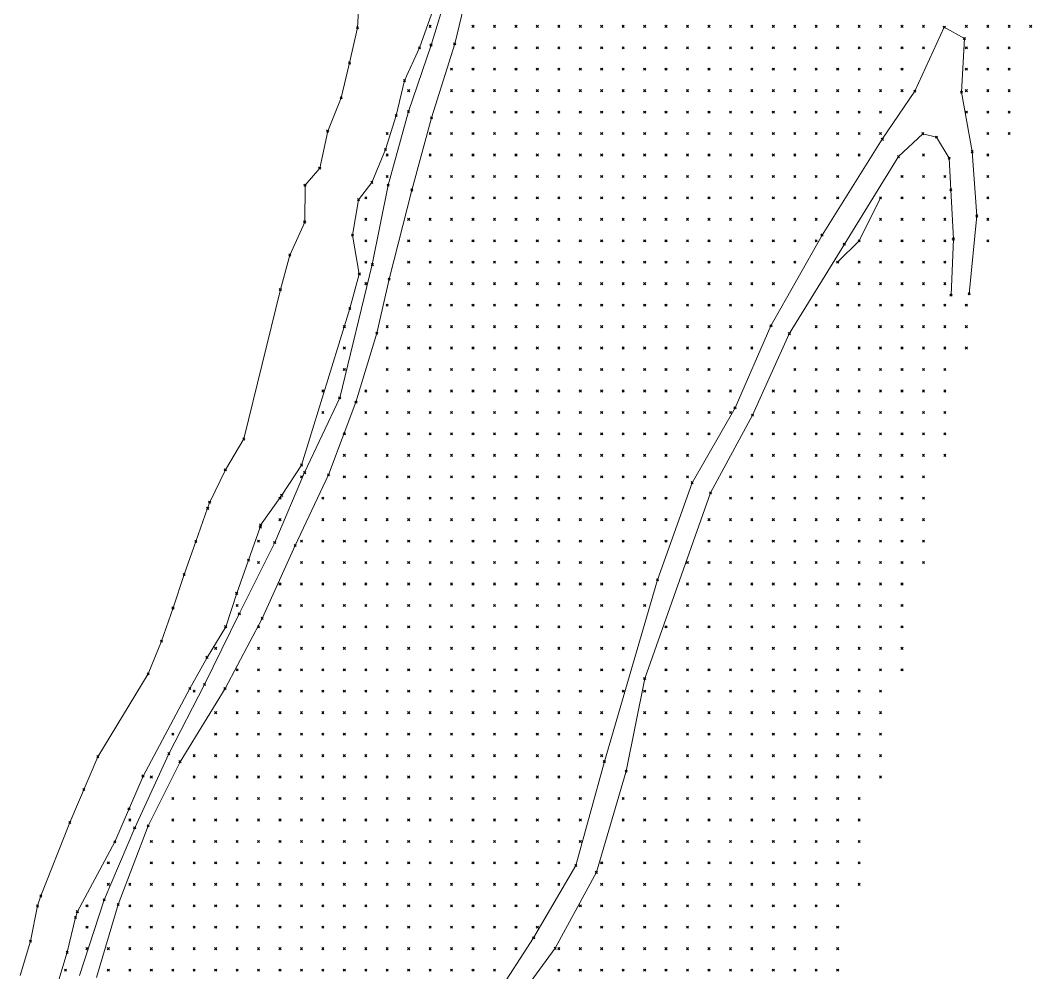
# Model space of a CAD drawing. Header units: metres. Extents: x 441556 to 446409, y 432338 to 461058.
# Drawn here: x 445235.3 to 445376.8, y 437010.2 to 437143.4 of the extents above; entities that cross this region are included whole.
import ezdxf

# ---------------------------------------------------------------- set-up
doc = ezdxf.new("R2010")
doc.units = ezdxf.units.M
doc.header["$MEASUREMENT"] = 0
doc.header["$PDMODE"] = 35
doc.header["$PDSIZE"] = 0.15
for name, color, linetype, lineweight in [('DTM-BRE-RevN_0YP_BREAKLINE', 1, 'Continuous', 0), ('DTM-BRE-RevN_GRP_CURS APA', 2, 'Continuous', 0), ('DTM-BRE-RevN_GRP_DRUM FORESTIER', 2, 'Continuous', 0), ('DTM-BRE-RevN_GRP_TALUZ SUS', 2, 'Continuous', 0), ('DTM-NOK-RevN_LIDAR_co_lidar', 91, 'Continuous', 0), ('DTM-NOK-RevN_RTK', 32, 'Continuous', 0)]:
    doc.layers.add(name, color=color, linetype=linetype, lineweight=lineweight)

msp = doc.modelspace()

# ---------------------------------------------------------------- linework, layer by layer
at = {"layer": 'DTM-BRE-RevN_0YP_BREAKLINE'}
msp.add_polyline3d([(445349.611, 437109.537, 378.228), (445352.61, 437112.536, 379.483), (445355.609, 437118.535, 378.205)], dxfattribs=at)
at = {"layer": 'DTM-BRE-RevN_GRP_CURS APA'}
for p, q in [((445282.464, 437142.303, 322.902), (445282.774, 437147.455, 322.582)), ((445281.355, 437137.408, 322.702), (445282.464, 437142.303, 322.902)), ((445280.169, 437132.537, 322.782), (445281.355, 437137.408, 322.702)), ((445278.298, 437127.886, 322.822), (445280.169, 437132.537, 322.782)), ((445277.184, 437122.698, 322.902), (445278.298, 437127.886, 322.822)), ((445275.127, 437120.328, 322.982), (445277.184, 437122.698, 322.902)), ((445275.083, 437115.157, 322.742), (445275.127, 437120.328, 322.982)), ((445272.993, 437110.545, 322.622), (445275.083, 437115.157, 322.742)), ((445271.68, 437105.72, 322.515), (445272.993, 437110.545, 322.622)), ((445266.562, 437084.824, 323.043), (445271.68, 437105.72, 322.515)), ((445263.991, 437080.498, 322.515), (445266.562, 437084.824, 323.043)), ((445261.798, 437076.002, 322.855), (445263.991, 437080.498, 322.515)), ((445261.508, 437075.132, 322.602), (445261.798, 437076.002, 322.855)), ((445259.861, 437070.5, 322.496), (445261.508, 437075.132, 322.602)), ((445258.214, 437065.868, 322.503), (445259.861, 437070.5, 322.496)), ((445256.673, 437061.198, 322.698), (445258.214, 437065.868, 322.503)), ((445255.062, 437056.554, 322.592), (445256.673, 437061.198, 322.698)), ((445253.201, 437051.998, 322.448), (445255.062, 437056.554, 322.592)), ((445246.164, 437040.401, 325.018), (445253.201, 437051.998, 322.448)), ((445242.228, 437031.209, 325.018), (445246.164, 437040.401, 325.018)), ((445238.192, 437020.922, 323.282), (445242.228, 437031.209, 325.018)), ((445237.723, 437019.53, 323.282), (445238.192, 437020.922, 323.282)), ((445236.747, 437014.602, 322.98), (445237.723, 437019.53, 323.282)), ((445235.302, 437009.815, 322.98), (445236.747, 437014.602, 322.98))]:
    msp.add_line(p, q, dxfattribs=at)
at = {"layer": 'DTM-BRE-RevN_GRP_DRUM FORESTIER'}
for p, q in [((445292.745, 437139.908, 330.107), (445295.829, 437149.894, 329.839)), ((445298.584, 437150.546, 329.994), (445296.063, 437140.073, 330.129)), ((445360.414, 437133.47, 376.677), (445364.525, 437142.421, 378.085)), ((445364.525, 437142.421, 378.085), (445367.327, 437140.822, 378.331)), ((445367.327, 437140.822, 378.331), (445366.918, 437133.331, 377.582)), ((445289.59, 437130.629, 330.116), (445292.745, 437139.908, 330.107)), ((445296.063, 437140.073, 330.129), (445292.803, 437129.741, 329.867)), ((445355.853, 437126.734, 375.176), (445360.414, 437133.47, 376.677)), ((445366.918, 437133.331, 377.582), (445368.433, 437125.005, 379.955)), ((445286.753, 437120.32, 329.698), (445289.59, 437130.629, 330.116)), ((445292.803, 437129.741, 329.867), (445290.059, 437119.63, 329.698)), ((445347.421, 437113.341, 373.101), (445355.853, 437126.734, 375.176)), ((445358.129, 437124.307, 375.183), (445361.516, 437127.513, 376.551)), ((445361.516, 437127.513, 376.551), (445363.438, 437127.019, 377.697)), ((445363.438, 437127.019, 377.697), (445365.21, 437124.091, 379.355)), ((445350.55, 437112.059, 373.18), (445358.129, 437124.307, 375.183)), ((445365.21, 437124.091, 379.355), (445365.442, 437119.657, 380.399)), ((445368.433, 437125.005, 379.955), (445369.062, 437116.008, 381.908)), ((445284.534, 437109.205, 329.344), (445286.753, 437120.32, 329.698)), ((445290.059, 437119.63, 329.698), (445286.882, 437107.159, 329.446)), ((445365.442, 437119.657, 380.399), (445365.796, 437112.789, 381.476)), ((445369.062, 437116.008, 381.908), (445368.008, 437105.114, 382.76)), ((445340.288, 437100.651, 371.97), (445347.421, 437113.341, 373.101)), ((445365.796, 437112.789, 381.476), (445365.469, 437104.945, 382.508)), ((445342.844, 437099.541, 371.95), (445350.55, 437112.059, 373.18)), ((445279.972, 437090.576, 330.231), (445284.534, 437109.205, 329.344)), ((445286.882, 437107.159, 329.446), (445285.159, 437099.621, 329.614)), ((445335.262, 437089.189, 370.355), (445340.288, 437100.651, 371.97)), ((445285.159, 437099.621, 329.614), (445282.251, 437089.971, 331.818)), ((445337.691, 437088.15, 370.512), (445342.844, 437099.541, 371.95)), ((445275.077, 437080.12, 330.206), (445279.972, 437090.576, 330.231)), ((445282.251, 437089.971, 331.818), (445278.411, 437079.805, 331.489)), ((445329.257, 437078.713, 368.693), (445335.262, 437089.189, 370.355)), ((445331.841, 437077.29, 368.768), (445337.691, 437088.15, 370.512)), ((445270.886, 437070.361, 330.775), (445275.077, 437080.12, 330.206)), ((445278.411, 437079.805, 331.489), (445273.743, 437069.924, 330.663)), ((445324.424, 437065.135, 367.309), (445329.257, 437078.713, 368.693)), ((445322.627, 437051.324, 365.075), (445331.841, 437077.29, 368.768)), ((445265.934, 437060.385, 330.408), (445270.886, 437070.361, 330.775)), ((445273.743, 437069.924, 330.663), (445269.135, 437059.746, 330.412)), ((445316.99, 437039.723, 363.558), (445324.424, 437065.135, 367.309)), ((445261.078, 437050.507, 329.726), (445265.934, 437060.385, 330.408)), ((445269.135, 437059.746, 330.412), (445263.945, 437049.934, 329.755)), ((445256.094, 437040.819, 329.342), (445261.078, 437050.507, 329.726)), ((445320.047, 437038.367, 363.756), (445322.627, 437051.324, 365.075)), ((445263.945, 437049.934, 329.755), (445257.65, 437039.694, 329.278)), ((445251.309, 437030.445, 329.276), (445256.094, 437040.819, 329.342)), ((445257.65, 437039.694, 329.278), (445253.191, 437030.73, 329.221)), ((445312.998, 437025.186, 362.988), (445316.99, 437039.723, 363.558)), ((445315.869, 437024.23, 362.806), (445320.047, 437038.367, 363.756)), ((445247.045, 437020.386, 329.293), (445251.309, 437030.445, 329.276)), ((445253.191, 437030.73, 329.221), (445248.995, 437019.739, 329.346)), ((445307.098, 437015.061, 362.44), (445312.998, 437025.186, 362.988)), ((445310.118, 437013.606, 362.283), (445315.869, 437024.23, 362.806)), ((445243.584, 437009.805, 329.445), (445247.045, 437020.386, 329.293)), ((445248.995, 437019.739, 329.346), (445245.988, 437009.514, 329.458)), ((445299.994, 437004.181, 361.602), (445307.098, 437015.061, 362.44)), ((445302.032, 437002.607, 361.415), (445310.118, 437013.606, 362.283))]:
    msp.add_line(p, q, dxfattribs=at)
at = {"layer": 'DTM-BRE-RevN_GRP_TALUZ SUS'}
for p, q in [((445291.148, 437139.515, 329.582), (445292.828, 437144.227, 329.622)), ((445289.048, 437134.938, 329.422), (445291.148, 437139.515, 329.582)), ((445287.862, 437130.067, 329.502), (445289.048, 437134.938, 329.422)), ((445286.372, 437125.294, 329.302), (445287.862, 437130.067, 329.502)), ((445284.477, 437120.705, 328.862), (445286.372, 437125.294, 329.302)), ((445282.613, 437118.283, 328.782), (445284.477, 437120.705, 328.862)), ((445281.758, 437113.333, 328.782), (445282.613, 437118.283, 328.782)), ((445282.712, 437107.889, 328.688), (445281.758, 437113.333, 328.782)), ((445281.399, 437103.065, 328.582), (445282.712, 437107.889, 328.688)), ((445274.646, 437081.178, 329.987), (445281.399, 437103.065, 328.582)), ((445271.868, 437076.946, 329.685), (445274.646, 437081.178, 329.987)), ((445268.918, 437072.791, 330.213), (445271.868, 437076.946, 329.685)), ((445267.221, 437067.882, 329.854), (445268.868, 437072.514, 329.961)), ((445268.868, 437072.514, 329.961), (445268.918, 437072.791, 330.213)), ((445265.574, 437063.251, 329.861), (445267.221, 437067.882, 329.854)), ((445264.033, 437058.581, 330.057), (445265.574, 437063.251, 329.861)), ((445261.426, 437054.29, 329.309), (445264.033, 437058.581, 330.057)), ((445259.032, 437049.924, 329.09), (445261.426, 437054.29, 329.309)), ((445252.478, 437037.698, 328.716), (445259.032, 437049.924, 329.09)), ((445248.541, 437028.505, 328.716), (445252.478, 437037.698, 328.716)), ((445243.291, 437018.738, 328.414), (445248.541, 437028.505, 328.716)), ((445241.877, 437013.052, 329.018), (445243.034, 437017.926, 328.414)), ((445243.034, 437017.926, 328.414), (445243.291, 437018.738, 328.414)), ((445240.431, 437008.266, 329.018), (445241.877, 437013.052, 329.018))]:
    msp.add_line(p, q, dxfattribs=at)
at = {"layer": 'DTM-NOK-RevN_LIDAR_co_lidar'}
for p in [(445292.622, 437142.53, 329.672), (445298.621, 437142.53, 330.448), (445301.62, 437142.53, 333.27), (445304.62, 437142.53, 335.922), (445307.619, 437142.53, 338.543), (445310.619, 437142.53, 341.114), (445313.618, 437142.53, 342.971), (445316.617, 437142.53, 343.603), (445319.617, 437142.53, 345.838), (445322.616, 437142.53, 348.048), (445325.616, 437142.53, 354.115), (445328.615, 437142.53, 357.962), (445331.614, 437142.53, 360.15), (445334.614, 437142.53, 362.002), (445337.613, 437142.53, 365.15), (445340.612, 437142.53, 367.857), (445343.612, 437142.53, 368.52), (445346.611, 437142.53, 368.675), (445349.611, 437142.53, 368.566), (445352.61, 437142.53, 369.423), (445355.609, 437142.53, 371.048), (445358.609, 437142.53, 372.804), (445361.608, 437142.53, 375.603), (445367.607, 437142.53, 379.753), (445370.606, 437142.53, 381.467), (445373.606, 437142.53, 382.9), (445376.605, 437142.53, 384.072), (445298.621, 437139.531, 331.025), (445301.62, 437139.531, 334.909), (445304.62, 437139.531, 337.801), (445307.619, 437139.531, 339.359), (445310.619, 437139.531, 341.558), (445313.618, 437139.531, 343.055), (445316.617, 437139.531, 344.233), (445319.617, 437139.531, 345.575), (445322.616, 437139.531, 348.155), (445325.616, 437139.531, 353.724), (445328.615, 437139.531, 357.7), (445331.614, 437139.531, 360.108), (445334.614, 437139.531, 361.783), (445337.613, 437139.531, 365.79), (445340.612, 437139.531, 368.516), (445343.612, 437139.531, 369.392), (445346.611, 437139.531, 370.035), (445349.611, 437139.531, 369.701), (445352.61, 437139.531, 370.668), (445355.609, 437139.531, 372.526), (445358.609, 437139.531, 374.028), (445361.608, 437139.531, 375.951), (445367.607, 437139.531, 380.011), (445370.606, 437139.531, 381.866), (445373.606, 437139.531, 383.243), (445295.622, 437136.531, 330.033), (445298.621, 437136.531, 332.489), (445301.62, 437136.531, 336.361), (445304.62, 437136.531, 338.641), (445307.619, 437136.531, 340.345), (445310.619, 437136.531, 342.216), (445313.618, 437136.531, 343.614), (445316.617, 437136.531, 344.776), (445319.617, 437136.531, 346.049), (445322.616, 437136.531, 348.55), (445325.616, 437136.531, 351.859), (445328.615, 437136.531, 355.571), (445331.614, 437136.531, 358.911), (445334.614, 437136.531, 361.652), (445337.613, 437136.531, 365.197), (445340.612, 437136.531, 368.379), (445343.612, 437136.531, 370.495), (445346.611, 437136.531, 371.97), (445349.611, 437136.531, 371.61), (445352.61, 437136.531, 372.602), (445355.609, 437136.531, 374.558), (445358.609, 437136.531, 375.813), (445367.607, 437136.531, 380.204), (445370.606, 437136.531, 382.409), (445373.606, 437136.531, 383.592), (445289.623, 437133.532, 329.233), (445295.622, 437133.532, 330.129), (445298.621, 437133.532, 333.71), (445301.62, 437133.532, 337.347), (445304.62, 437133.532, 339.538), (445307.619, 437133.532, 341.392), (445310.619, 437133.532, 342.718), (445313.618, 437133.532, 343.812), (445316.617, 437133.532, 345.325), (445319.617, 437133.532, 347.025), (445322.616, 437133.532, 349.455), (445325.616, 437133.532, 351.509), (445328.615, 437133.532, 353.938), (445331.614, 437133.532, 356.772), (445334.614, 437133.532, 360.471), (445337.613, 437133.532, 364.542), (445340.612, 437133.532, 368.317), (445343.612, 437133.532, 370.899), (445346.611, 437133.532, 372.79), (445349.611, 437133.532, 373.389), (445352.61, 437133.532, 373.817), (445355.609, 437133.532, 375.137), (445358.609, 437133.532, 376.357), (445367.607, 437133.532, 378.831), (445370.606, 437133.532, 381.412), (445373.606, 437133.532, 384.14), (445295.622, 437130.532, 332.22), (445298.621, 437130.532, 335.26), (445301.62, 437130.532, 338.374), (445304.62, 437130.532, 340.256), (445307.619, 437130.532, 341.463), (445310.619, 437130.532, 342.947), (445313.618, 437130.532, 344.62), (445316.617, 437130.532, 346.902), (445319.617, 437130.532, 348.799), (445322.616, 437130.532, 350.807), (445325.616, 437130.532, 352.378), (445328.615, 437130.532, 354.096), (445331.614, 437130.532, 357.177), (445334.614, 437130.532, 362.1), (445337.613, 437130.532, 365.827), (445340.612, 437130.532, 369.106), (445343.612, 437130.532, 371.756), (445346.611, 437130.532, 373.294), (445349.611, 437130.532, 374.181), (445352.61, 437130.532, 374.671), (445355.609, 437130.532, 375.351), (445367.607, 437130.532, 377.975), (445370.606, 437130.532, 379.191), (445373.606, 437130.532, 383.681), (445286.624, 437127.533, 328.534), (445292.622, 437127.533, 329.953), (445295.622, 437127.533, 333.384), (445298.621, 437127.533, 336.572), (445301.62, 437127.533, 338.915), (445304.62, 437127.533, 340.958), (445307.619, 437127.533, 342.306), (445310.619, 437127.533, 344.029), (445313.618, 437127.533, 346.642), (445316.617, 437127.533, 348.983), (445319.617, 437127.533, 350.537), (445322.616, 437127.533, 351.975), (445325.616, 437127.533, 352.999), (445328.615, 437127.533, 355.036), (445331.614, 437127.533, 360.692), (445334.614, 437127.533, 365.354), (445337.613, 437127.533, 367.721), (445340.612, 437127.533, 370.301), (445343.612, 437127.533, 372.658), (445346.611, 437127.533, 374.13), (445349.611, 437127.533, 374.405), (445352.61, 437127.533, 374.669), (445355.609, 437127.533, 375.136), (445370.606, 437127.533, 380.149), (445373.606, 437127.533, 384.341), (445286.624, 437124.534, 328.832), (445292.622, 437124.534, 330.004), (445295.622, 437124.534, 333.202), (445298.621, 437124.534, 337.23), (445301.62, 437124.534, 339.422), (445304.62, 437124.534, 341.466), (445307.619, 437124.534, 343.485), (445310.619, 437124.534, 345.097), (445313.618, 437124.534, 347.324), (445316.617, 437124.534, 349.48), (445319.617, 437124.534, 350.84), (445322.616, 437124.534, 352.377), (445325.616, 437124.534, 353.202), (445328.615, 437124.534, 355.351), (445331.614, 437124.534, 361.404), (445334.614, 437124.534, 366.397), (445337.613, 437124.534, 368.902), (445340.612, 437124.534, 371.318), (445343.612, 437124.534, 373.409), (445346.611, 437124.534, 374.532), (445349.611, 437124.534, 374.489), (445352.61, 437124.534, 374.444), (445361.608, 437124.534, 377.691), (445370.606, 437124.534, 381.912), (445286.624, 437121.534, 329.151), (445292.622, 437121.534, 331.571), (445295.622, 437121.534, 335.259), (445298.621, 437121.534, 337.998), (445301.62, 437121.534, 340.132), (445304.62, 437121.534, 342.269), (445307.619, 437121.534, 344.294), (445310.619, 437121.534, 345.985), (445313.618, 437121.534, 347.702), (445316.617, 437121.534, 349.778), (445319.617, 437121.534, 351.658), (445322.616, 437121.534, 353.224), (445325.616, 437121.534, 353.577), (445328.615, 437121.534, 354.792), (445331.614, 437121.534, 360.763), (445334.614, 437121.534, 367.051), (445337.613, 437121.534, 369.634), (445340.612, 437121.534, 371.146), (445343.612, 437121.534, 373.247), (445346.611, 437121.534, 374.277), (445349.611, 437121.534, 374.149), (445358.609, 437121.534, 376.832), (445361.608, 437121.534, 378.268), (445364.607, 437121.534, 379.521), (445370.606, 437121.534, 383.782), (445283.624, 437118.535, 329.134), (445292.622, 437118.535, 333.177), (445295.622, 437118.535, 336.713), (445298.621, 437118.535, 338.582), (445301.62, 437118.535, 340.525), (445304.62, 437118.535, 342.942), (445307.619, 437118.535, 345.062), (445310.619, 437118.535, 347.006), (445313.618, 437118.535, 348.838), (445316.617, 437118.535, 350.612), (445319.617, 437118.535, 352.71), (445322.616, 437118.535, 353.801), (445325.616, 437118.535, 353.834), (445328.615, 437118.535, 354.625), (445331.614, 437118.535, 360.41), (445334.614, 437118.535, 367.683), (445337.613, 437118.535, 369.779), (445340.612, 437118.535, 370.722), (445343.612, 437118.535, 373.234), (445346.611, 437118.535, 373.745), (445349.611, 437118.535, 373.461), (445355.609, 437118.535, 378.205), (445358.609, 437118.535, 378.858), (445361.608, 437118.535, 378.92), (445364.607, 437118.535, 380.545), (445370.606, 437118.535, 384.745), (445283.624, 437115.536, 329.149), (445289.623, 437115.536, 329.838), (445292.622, 437115.536, 333.903), (445295.622, 437115.536, 337.299), (445298.621, 437115.536, 338.929), (445301.62, 437115.536, 341.185), (445304.62, 437115.536, 343.392), (445307.619, 437115.536, 345.393), (445310.619, 437115.536, 347.645), (445313.618, 437115.536, 349.879), (445316.617, 437115.536, 351.491), (445319.617, 437115.536, 353.365), (445322.616, 437115.536, 354.756), (445325.616, 437115.536, 355.004), (445328.615, 437115.536, 355.78), (445331.614, 437115.536, 360.361), (445334.614, 437115.536, 368.006), (445337.613, 437115.536, 370.7), (445340.612, 437115.536, 371.678), (445343.612, 437115.536, 373.413), (445346.611, 437115.536, 373.359), (445355.609, 437115.536, 380.29), (445358.609, 437115.536, 380.439), (445361.608, 437115.536, 380.631), (445364.607, 437115.536, 381.97), (445370.606, 437115.536, 384.732), (445283.624, 437112.536, 328.885), (445289.623, 437112.536, 329.762), (445292.622, 437112.536, 333.461), (445295.622, 437112.536, 337.027), (445298.621, 437112.536, 339.307), (445301.62, 437112.536, 341.307), (445304.62, 437112.536, 343.81), (445307.619, 437112.536, 346.01), (445310.619, 437112.536, 348.068), (445313.618, 437112.536, 350.497), (445316.617, 437112.536, 352.479), (445319.617, 437112.536, 354.318), (445322.616, 437112.536, 356.047), (445325.616, 437112.536, 356.538), (445328.615, 437112.536, 356.933), (445331.614, 437112.536, 361.051), (445334.614, 437112.536, 368.461), (445337.613, 437112.536, 371.428), (445340.612, 437112.536, 372.182), (445343.612, 437112.536, 373.007), (445346.611, 437112.536, 373.061), (445352.61, 437112.536, 379.483), (445355.609, 437112.536, 380.841), (445358.609, 437112.536, 380.981), (445361.608, 437112.536, 381.527), (445364.607, 437112.536, 382.813), (445370.606, 437112.536, 384.239), (445283.624, 437109.537, 328.122), (445289.623, 437109.537, 330.097), (445292.622, 437109.537, 333.227), (445295.622, 437109.537, 337.089), (445298.621, 437109.537, 339.209), (445301.62, 437109.537, 341.539), (445304.62, 437109.537, 344.102), (445307.619, 437109.537, 346.844), (445310.619, 437109.537, 348.992), (445313.618, 437109.537, 351.003), (445316.617, 437109.537, 352.956), (445319.617, 437109.537, 354.866), (445322.616, 437109.537, 356.749), (445325.616, 437109.537, 357.327), (445328.615, 437109.537, 358.112), (445331.614, 437109.537, 361.788), (445334.614, 437109.537, 368.722), (445337.613, 437109.537, 371.709), (445340.612, 437109.537, 372.01), (445343.612, 437109.537, 372.473), (445349.611, 437109.537, 378.228), (445352.61, 437109.537, 380.276), (445355.609, 437109.537, 381.17), (445358.609, 437109.537, 381.564), (445361.608, 437109.537, 381.981), (445364.607, 437109.537, 383.067), (445283.624, 437106.537, 328.662), (445289.623, 437106.537, 330.715), (445292.622, 437106.537, 333.633), (445295.622, 437106.537, 337.581), (445298.621, 437106.537, 339.611), (445301.62, 437106.537, 342.439), (445304.62, 437106.537, 344.746), (445307.619, 437106.537, 346.744), (445310.619, 437106.537, 349.131), (445313.618, 437106.537, 351.246), (445316.617, 437106.537, 353.32), (445319.617, 437106.537, 355.579), (445322.616, 437106.537, 357.401), (445325.616, 437106.537, 358.015), (445328.615, 437106.537, 358.886), (445331.614, 437106.537, 361.908), (445334.614, 437106.537, 368.167), (445337.613, 437106.537, 371.471), (445340.612, 437106.537, 372.032), (445349.611, 437106.537, 378.988), (445352.61, 437106.537, 380.579), (445355.609, 437106.537, 381.585), (445358.609, 437106.537, 382.192), (445361.608, 437106.537, 382.56), (445364.607, 437106.537, 383.124), (445286.624, 437103.538, 329.633), (445289.623, 437103.538, 331.355), (445292.622, 437103.538, 333.346), (445295.622, 437103.538, 337.746), (445298.621, 437103.538, 340.446), (445301.62, 437103.538, 342.659), (445304.62, 437103.538, 344.907), (445307.619, 437103.538, 346.903), (445310.619, 437103.538, 349.444), (445313.618, 437103.538, 351.521), (445316.617, 437103.538, 353.578), (445319.617, 437103.538, 356.135), (445322.616, 437103.538, 358.432), (445325.616, 437103.538, 359.236), (445328.615, 437103.538, 360.163), (445331.614, 437103.538, 363.029), (445334.614, 437103.538, 368.027), (445337.613, 437103.538, 370.962), (445340.612, 437103.538, 371.9), (445346.611, 437103.538, 376.347), (445349.611, 437103.538, 379.098), (445352.61, 437103.538, 380.794), (445355.609, 437103.538, 382.248), (445358.609, 437103.538, 382.811), (445361.608, 437103.538, 382.873), (445364.607, 437103.538, 383.033), (445367.607, 437103.538, 383.558), (445280.625, 437100.539, 328.407), (445286.624, 437100.539, 329.752), (445289.623, 437100.539, 332.055), (445292.622, 437100.539, 334.038), (445295.622, 437100.539, 337.689), (445298.621, 437100.539, 340.743), (445301.62, 437100.539, 343.04), (445304.62, 437100.539, 345.391), (445307.619, 437100.539, 346.79), (445310.619, 437100.539, 348.273), (445313.618, 437100.539, 351.382), (445316.617, 437100.539, 353.976), (445319.617, 437100.539, 356.194), (445322.616, 437100.539, 358.85), (445325.616, 437100.539, 360.321), (445328.615, 437100.539, 361.441), (445331.614, 437100.539, 363.463), (445334.614, 437100.539, 368.503), (445337.613, 437100.539, 371.316), (445346.611, 437100.539, 377.472), (445349.611, 437100.539, 379.783), (445352.61, 437100.539, 381.661), (445355.609, 437100.539, 383.463), (445358.609, 437100.539, 383.573), (445361.608, 437100.539, 383.098), (445364.607, 437100.539, 383.064), (445367.607, 437100.539, 383.252), (445280.625, 437097.539, 328.851), (445286.624, 437097.539, 329.845), (445289.623, 437097.539, 332.622), (445292.622, 437097.539, 335.37), (445295.622, 437097.539, 338.889), (445298.621, 437097.539, 341.785), (445301.62, 437097.539, 342.942), (445304.62, 437097.539, 344.849), (445307.619, 437097.539, 347.01), (445310.619, 437097.539, 348.694), (445313.618, 437097.539, 351.753), (445316.617, 437097.539, 354.316), (445319.617, 437097.539, 356.041), (445322.616, 437097.539, 359.187), (445325.616, 437097.539, 361.425), (445328.615, 437097.539, 362.597), (445331.614, 437097.539, 363.695), (445334.614, 437097.539, 366.998), (445337.613, 437097.539, 370.445), (445343.612, 437097.539, 375.711), (445346.611, 437097.539, 379.281), (445349.611, 437097.539, 381.469), (445352.61, 437097.539, 383.202), (445355.609, 437097.539, 384.362), (445358.609, 437097.539, 384.276), (445361.608, 437097.539, 383.847), (445364.607, 437097.539, 383.464), (445367.607, 437097.539, 383.552), (445280.625, 437094.54, 329.234), (445286.624, 437094.54, 330.261), (445289.623, 437094.54, 332.109), (445292.622, 437094.54, 336.108), (445295.622, 437094.54, 340.763), (445298.621, 437094.54, 342.7), (445301.62, 437094.54, 343.494), (445304.62, 437094.54, 345.427), (445307.619, 437094.54, 348.101), (445310.619, 437094.54, 349.719), (445313.618, 437094.54, 352.09), (445316.617, 437094.54, 354.684), (445319.617, 437094.54, 356.811), (445322.616, 437094.54, 359.877), (445325.616, 437094.54, 362.063), (445328.615, 437094.54, 363.207), (445331.614, 437094.54, 364.204), (445334.614, 437094.54, 366.834), (445343.612, 437094.54, 376.525), (445346.611, 437094.54, 381.043), (445349.611, 437094.54, 383.053), (445352.61, 437094.54, 384.254), (445355.609, 437094.54, 384.662), (445358.609, 437094.54, 384.497), (445361.608, 437094.54, 383.955), (445364.607, 437094.54, 383.5), (445277.625, 437091.541, 328.255), (445283.624, 437091.541, 330.178), (445286.624, 437091.541, 331.164), (445289.623, 437091.541, 332.945), (445292.622, 437091.541, 337.674), (445295.622, 437091.541, 342.137), (445298.621, 437091.541, 343.118), (445301.62, 437091.541, 344.196), (445304.62, 437091.541, 346.497), (445307.619, 437091.541, 348.909), (445310.619, 437091.541, 350.564), (445313.618, 437091.541, 352.226), (445316.617, 437091.541, 354.829), (445319.617, 437091.541, 356.962), (445322.616, 437091.541, 360.079), (445325.616, 437091.541, 362.573), (445328.615, 437091.541, 363.94), (445331.614, 437091.541, 365.965), (445334.614, 437091.541, 368.661), (445340.612, 437091.541, 373.967), (445343.612, 437091.541, 378.42), (445346.611, 437091.541, 381.756), (445349.611, 437091.541, 383.778), (445352.61, 437091.541, 384.551), (445355.609, 437091.541, 385.003), (445358.609, 437091.541, 385.117), (445361.608, 437091.541, 384.217), (445364.607, 437091.541, 383.732), (445277.625, 437088.541, 328.643), (445283.624, 437088.541, 330.482), (445286.624, 437088.541, 332.126), (445289.623, 437088.541, 335.059), (445292.622, 437088.541, 339.156), (445295.622, 437088.541, 342.746), (445298.621, 437088.541, 344.275), (445301.62, 437088.541, 344.874), (445304.62, 437088.541, 346.864), (445307.619, 437088.541, 348.935), (445310.619, 437088.541, 351.265), (445313.618, 437088.541, 353.244), (445316.617, 437088.541, 355.33), (445319.617, 437088.541, 357.856), (445322.616, 437088.541, 360.607), (445325.616, 437088.541, 362.783), (445328.615, 437088.541, 365.256), (445331.614, 437088.541, 368.006), (445334.614, 437088.541, 369.625), (445340.612, 437088.541, 376.217), (445343.612, 437088.541, 379.467), (445346.611, 437088.541, 381.705), (445349.611, 437088.541, 383.443), (445352.61, 437088.541, 384.176), (445355.609, 437088.541, 384.982), (445358.609, 437088.541, 385.058), (445361.608, 437088.541, 384.404), (445364.607, 437088.541, 384.39), (445280.625, 437085.542, 330.285), (445283.624, 437085.542, 331.225), (445286.624, 437085.542, 334.285), (445289.623, 437085.542, 337.443), (445292.622, 437085.542, 339.764), (445295.622, 437085.542, 342.993), (445298.621, 437085.542, 344.968), (445301.62, 437085.542, 345.888), (445304.62, 437085.542, 348), (445307.619, 437085.542, 350.22), (445310.619, 437085.542, 352.384), (445313.618, 437085.542, 354.359), (445316.617, 437085.542, 356.21), (445319.617, 437085.542, 359.076), (445322.616, 437085.542, 361.093), (445325.616, 437085.542, 363.356), (445328.615, 437085.542, 366.542), (445331.614, 437085.542, 368.767), (445337.613, 437085.542, 373.595), (445340.612, 437085.542, 377.606), (445343.612, 437085.542, 379.879), (445346.611, 437085.542, 381.595), (445349.611, 437085.542, 382.903), (445352.61, 437085.542, 383.9), (445355.609, 437085.542, 384.303), (445358.609, 437085.542, 384.423), (445361.608, 437085.542, 384.595), (445364.607, 437085.542, 385.626), (445280.625, 437082.542, 330.599), (445283.624, 437082.542, 332.471), (445286.624, 437082.542, 336.09), (445289.623, 437082.542, 338.56), (445292.622, 437082.542, 339.813), (445295.622, 437082.542, 342.523), (445298.621, 437082.542, 345.005), (445301.62, 437082.542, 346.733), (445304.62, 437082.542, 348.877), (445307.619, 437082.542, 351.393), (445310.619, 437082.542, 353.461), (445313.618, 437082.542, 355.418), (445316.617, 437082.542, 357.435), (445319.617, 437082.542, 359.822), (445322.616, 437082.542, 361.504), (445325.616, 437082.542, 364.836), (445328.615, 437082.542, 367.697), (445337.613, 437082.542, 375.15), (445340.612, 437082.542, 378.5), (445343.612, 437082.542, 380.468), (445346.611, 437082.542, 381.906), (445349.611, 437082.542, 383.31), (445352.61, 437082.542, 384.866), (445355.609, 437082.542, 384.586), (445358.609, 437082.542, 384.715), (445361.608, 437082.542, 385.292), (445364.607, 437082.542, 386.785), (445274.626, 437079.543, 329.77), (445280.625, 437079.543, 332.544), (445283.624, 437079.543, 335.167), (445286.624, 437079.543, 337.531), (445289.623, 437079.543, 339.936), (445292.622, 437079.543, 341.582), (445295.622, 437079.543, 343.856), (445298.621, 437079.543, 346.135), (445301.62, 437079.543, 347.85), (445304.62, 437079.543, 349.777), (445307.619, 437079.543, 352.057), (445310.619, 437079.543, 354.214), (445313.618, 437079.543, 356.495), (445316.617, 437079.543, 358.43), (445319.617, 437079.543, 361.094), (445322.616, 437079.543, 363.315), (445325.616, 437079.543, 366.105), (445328.615, 437079.543, 368.049), (445334.614, 437079.543, 372.301), (445337.613, 437079.543, 376.314), (445340.612, 437079.543, 378.83), (445343.612, 437079.543, 380.762), (445346.611, 437079.543, 382.34), (445349.611, 437079.543, 384.075), (445352.61, 437079.543, 385.569), (445355.609, 437079.543, 385.134), (445358.609, 437079.543, 385.462), (445361.608, 437079.543, 386.066), (445271.627, 437076.544, 328.909), (445277.625, 437076.544, 330.556), (445280.625, 437076.544, 334.136), (445283.624, 437076.544, 336.658), (445286.624, 437076.544, 338.273), (445289.623, 437076.544, 340.777), (445292.622, 437076.544, 343.475), (445295.622, 437076.544, 345.358), (445298.621, 437076.544, 347.242), (445301.62, 437076.544, 348.904), (445304.62, 437076.544, 350.841), (445307.619, 437076.544, 353.134), (445310.619, 437076.544, 355.539), (445313.618, 437076.544, 357.767), (445316.617, 437076.544, 359.864), (445319.617, 437076.544, 363.365), (445322.616, 437076.544, 365.464), (445325.616, 437076.544, 367.137), (445334.614, 437076.544, 374.025), (445337.613, 437076.544, 377.12), (445340.612, 437076.544, 379.082), (445343.612, 437076.544, 380.963), (445346.611, 437076.544, 382.842), (445349.611, 437076.544, 384.701), (445352.61, 437076.544, 386.256), (445355.609, 437076.544, 386.354), (445358.609, 437076.544, 386.522), (445361.608, 437076.544, 386.806), (445271.627, 437073.544, 329.878), (445277.625, 437073.544, 332.227), (445280.625, 437073.544, 335.513), (445283.624, 437073.544, 337.77), (445286.624, 437073.544, 339.9), (445289.623, 437073.544, 341.915), (445292.622, 437073.544, 344.278), (445295.622, 437073.544, 345.997), (445298.621, 437073.544, 348.031), (445301.62, 437073.544, 349.904), (445304.62, 437073.544, 351.756), (445307.619, 437073.544, 354.017), (445310.619, 437073.544, 356.427), (445313.618, 437073.544, 358.363), (445316.617, 437073.544, 362.095), (445319.617, 437073.544, 365.276), (445322.616, 437073.544, 366.505), (445325.616, 437073.544, 367.586), (445331.614, 437073.544, 371.501), (445334.614, 437073.544, 375.102), (445337.613, 437073.544, 377.564), (445340.612, 437073.544, 379.56), (445343.612, 437073.544, 381.548), (445346.611, 437073.544, 383.226), (445349.611, 437073.544, 385.119), (445352.61, 437073.544, 387.05), (445355.609, 437073.544, 387.278), (445358.609, 437073.544, 387.248), (445361.608, 437073.544, 387.527), (445268.627, 437070.545, 329.833), (445274.626, 437070.545, 330.635), (445277.625, 437070.545, 333.96), (445280.625, 437070.545, 337.043), (445283.624, 437070.545, 338.629), (445286.624, 437070.545, 340.816), (445289.623, 437070.545, 342.672), (445292.622, 437070.545, 344.717), (445295.622, 437070.545, 346.537), (445298.621, 437070.545, 348.71), (445301.62, 437070.545, 350.641), (445304.62, 437070.545, 352.519), (445307.619, 437070.545, 354.837), (445310.619, 437070.545, 357.2), (445313.618, 437070.545, 359.147), (445316.617, 437070.545, 363.399), (445319.617, 437070.545, 365.848), (445322.616, 437070.545, 366.733), (445325.616, 437070.545, 367.548), (445331.614, 437070.545, 372.747), (445334.614, 437070.545, 375.932), (445337.613, 437070.545, 378.152), (445340.612, 437070.545, 380.31), (445343.612, 437070.545, 382.132), (445346.611, 437070.545, 383.688), (445349.611, 437070.545, 385.671), (445352.61, 437070.545, 387.537), (445355.609, 437070.545, 387.717), (445358.609, 437070.545, 387.843), (445361.608, 437070.545, 388.145), (445268.627, 437067.546, 330.244), (445274.626, 437067.546, 331.001), (445277.625, 437067.546, 334.553), (445280.625, 437067.546, 337.334), (445283.624, 437067.546, 339.161), (445286.624, 437067.546, 341.482), (445289.623, 437067.546, 343.477), (445292.622, 437067.546, 345.357), (445295.622, 437067.546, 347.149), (445298.621, 437067.546, 349.315), (445301.62, 437067.546, 351.314), (445304.62, 437067.546, 353.285), (445307.619, 437067.546, 355.434), (445310.619, 437067.546, 357.848), (445313.618, 437067.546, 359.735), (445316.617, 437067.546, 363.45), (445319.617, 437067.546, 365.918), (445322.616, 437067.546, 366.94), (445328.615, 437067.546, 370.008), (445331.614, 437067.546, 373.744), (445334.614, 437067.546, 376.974), (445337.613, 437067.546, 379.338), (445340.612, 437067.546, 381.112), (445343.612, 437067.546, 382.694), (445346.611, 437067.546, 384.37), (445349.611, 437067.546, 386.457), (445352.61, 437067.546, 387.899), (445355.609, 437067.546, 388.272), (445358.609, 437067.546, 388.473), (445361.608, 437067.546, 388.802), (445271.627, 437064.546, 330.577), (445274.626, 437064.546, 332.206), (445277.625, 437064.546, 335.433), (445280.625, 437064.546, 337.846), (445283.624, 437064.546, 340.026), (445286.624, 437064.546, 342.316), (445289.623, 437064.546, 344.196), (445292.622, 437064.546, 346.011), (445295.622, 437064.546, 347.785), (445298.621, 437064.546, 349.817), (445301.62, 437064.546, 351.847), (445304.62, 437064.546, 353.769), (445307.619, 437064.546, 355.803), (445310.619, 437064.546, 358.086), (445313.618, 437064.546, 359.921), (445316.617, 437064.546, 363.506), (445319.617, 437064.546, 366.093), (445322.616, 437064.546, 366.968), (445328.615, 437064.546, 370.862), (445331.614, 437064.546, 374.673), (445334.614, 437064.546, 377.828), (445337.613, 437064.546, 380.318), (445340.612, 437064.546, 381.951), (445343.612, 437064.546, 383.366), (445346.611, 437064.546, 384.888), (445349.611, 437064.546, 386.846), (445352.61, 437064.546, 388.085), (445355.609, 437064.546, 388.411), (445358.609, 437064.546, 388.813), (445265.628, 437061.547, 329.624), (445271.627, 437061.547, 331.757), (445274.626, 437061.547, 334.446), (445277.625, 437061.547, 336.728), (445280.625, 437061.547, 338.044), (445283.624, 437061.547, 340.382), (445286.624, 437061.547, 342.394), (445289.623, 437061.547, 344.369), (445292.622, 437061.547, 346.518), (445295.622, 437061.547, 348.356), (445298.621, 437061.547, 350.417), (445301.62, 437061.547, 352.294), (445304.62, 437061.547, 353.887), (445307.619, 437061.547, 356), (445310.619, 437061.547, 358.693), (445313.618, 437061.547, 361.339), (445316.617, 437061.547, 364.001), (445319.617, 437061.547, 365.567), (445322.616, 437061.547, 366.457), (445328.615, 437061.547, 370.76), (445331.614, 437061.547, 375.087), (445334.614, 437061.547, 378.55), (445337.613, 437061.547, 380.664), (445340.612, 437061.547, 382.453), (445343.612, 437061.547, 384.237), (445346.611, 437061.547, 385.617), (445349.611, 437061.547, 386.994), (445352.61, 437061.547, 388.107), (445355.609, 437061.547, 388.432), (445358.609, 437061.547, 389.125), (445268.627, 437058.547, 330.418), (445271.627, 437058.547, 333.224), (445274.626, 437058.547, 336.037), (445277.625, 437058.547, 337.476), (445280.625, 437058.547, 338.455), (445283.624, 437058.547, 340.177), (445286.624, 437058.547, 342.306), (445289.623, 437058.547, 344.554), (445292.622, 437058.547, 346.63), (445295.622, 437058.547, 347.968), (445298.621, 437058.547, 350.56), (445301.62, 437058.547, 352.754), (445304.62, 437058.547, 354.199), (445307.619, 437058.547, 356.174), (445310.619, 437058.547, 359.303), (445313.618, 437058.547, 362.233), (445316.617, 437058.547, 364.128), (445319.617, 437058.547, 365.385), (445325.616, 437058.547, 367.033), (445328.615, 437058.547, 370.65), (445331.614, 437058.547, 374.453), (445334.614, 437058.547, 377.979), (445337.613, 437058.547, 381.142), (445340.612, 437058.547, 383.283), (445343.612, 437058.547, 384.834), (445346.611, 437058.547, 386.073), (445349.611, 437058.547, 387.167), (445352.61, 437058.547, 388.089), (445355.609, 437058.547, 388.78), (445358.609, 437058.547, 389.971), (445262.629, 437055.548, 329.798), (445268.627, 437055.548, 330.728), (445271.627, 437055.548, 334.047), (445274.626, 437055.548, 336.542), (445277.625, 437055.548, 337.908), (445280.625, 437055.548, 339.107), (445283.624, 437055.548, 340.288), (445286.624, 437055.548, 342.413), (445289.623, 437055.548, 344.802), (445292.622, 437055.548, 347.095), (445295.622, 437055.548, 348.573), (445298.621, 437055.548, 351.088), (445301.62, 437055.548, 353.222), (445304.62, 437055.548, 354.531), (445307.619, 437055.548, 357.169), (445310.619, 437055.548, 359.758), (445313.618, 437055.548, 362.042), (445316.617, 437055.548, 363.997), (445319.617, 437055.548, 365.314), (445325.616, 437055.548, 367.145), (445328.615, 437055.548, 370.868), (445331.614, 437055.548, 373.947), (445334.614, 437055.548, 377.825), (445337.613, 437055.548, 381.601), (445340.612, 437055.548, 383.774), (445343.612, 437055.548, 385.163), (445346.611, 437055.548, 386.342), (445349.611, 437055.548, 387.806), (445352.61, 437055.548, 389.169), (445355.609, 437055.548, 389.787), (445358.609, 437055.548, 390.774), (445265.628, 437052.549, 330.192), (445268.627, 437052.549, 332.266), (445271.627, 437052.549, 334.982), (445274.626, 437052.549, 336.829), (445277.625, 437052.549, 338.393), (445280.625, 437052.549, 339.831), (445283.624, 437052.549, 341.557), (445286.624, 437052.549, 343.477), (445289.623, 437052.549, 345.447), (445292.622, 437052.549, 347.636), (445295.622, 437052.549, 349.25), (445298.621, 437052.549, 351.804), (445301.62, 437052.549, 353.65), (445304.62, 437052.549, 355.59), (445307.619, 437052.549, 358.258), (445310.619, 437052.549, 360.289), (445313.618, 437052.549, 362.081), (445316.617, 437052.549, 363.72), (445319.617, 437052.549, 364.94), (445325.616, 437052.549, 367.026), (445328.615, 437052.549, 371.153), (445331.614, 437052.549, 374.434), (445334.614, 437052.549, 378.336), (445337.613, 437052.549, 381.561), (445340.612, 437052.549, 383.783), (445343.612, 437052.549, 385.392), (445346.611, 437052.549, 386.571), (445349.611, 437052.549, 388.647), (445352.61, 437052.549, 390.755), (445355.609, 437052.549, 391.333), (445358.609, 437052.549, 391.777), (445259.629, 437049.549, 328.991), (445265.628, 437049.549, 330.455), (445268.627, 437049.549, 333.353), (445271.627, 437049.549, 335.724), (445274.626, 437049.549, 337.333), (445277.625, 437049.549, 338.84), (445280.625, 437049.549, 340.246), (445283.624, 437049.549, 342.612), (445286.624, 437049.549, 344.52), (445289.623, 437049.549, 346.07), (445292.622, 437049.549, 347.999), (445295.622, 437049.549, 349.373), (445298.621, 437049.549, 352.106), (445301.62, 437049.549, 353.631), (445304.62, 437049.549, 356.047), (445307.619, 437049.549, 358.493), (445310.619, 437049.549, 360.186), (445313.618, 437049.549, 361.358), (445316.617, 437049.549, 362.69), (445319.617, 437049.549, 364.224), (445322.616, 437049.549, 364.99), (445325.616, 437049.549, 366.774), (445328.615, 437049.549, 369.937), (445331.614, 437049.549, 374.344), (445334.614, 437049.549, 378.618), (445337.613, 437049.549, 380.657), (445340.612, 437049.549, 383.187), (445343.612, 437049.549, 384.809), (445346.611, 437049.549, 386.471), (445349.611, 437049.549, 388.802), (445352.61, 437049.549, 390.928), (445355.609, 437049.549, 391.835), (445262.629, 437046.55, 329.456), (445265.628, 437046.55, 331.558), (445268.627, 437046.55, 334.267), (445271.627, 437046.55, 336.246), (445274.626, 437046.55, 337.912), (445277.625, 437046.55, 339.481), (445280.625, 437046.55, 341.111), (445283.624, 437046.55, 343.153), (445286.624, 437046.55, 344.882), (445289.623, 437046.55, 346.801), (445292.622, 437046.55, 348.637), (445295.622, 437046.55, 349.908), (445298.621, 437046.55, 352.411), (445301.62, 437046.55, 354.254), (445304.62, 437046.55, 356.128), (445307.619, 437046.55, 357.875), (445310.619, 437046.55, 359.059), (445313.618, 437046.55, 360.258), (445316.617, 437046.55, 362.08), (445322.616, 437046.55, 364.647), (445325.616, 437046.55, 366.856), (445328.615, 437046.55, 370.051), (445331.614, 437046.55, 374.007), (445334.614, 437046.55, 376.979), (445337.613, 437046.55, 379.654), (445340.612, 437046.55, 383.014), (445343.612, 437046.55, 385.419), (445346.611, 437046.55, 387.044), (445349.611, 437046.55, 389.288), (445352.61, 437046.55, 391.077), (445355.609, 437046.55, 391.86), (445256.63, 437043.551, 329.059), (445262.629, 437043.551, 330.284), (445265.628, 437043.551, 333.015), (445268.627, 437043.551, 335.272), (445271.627, 437043.551, 336.98), (445274.626, 437043.551, 338.578), (445277.625, 437043.551, 340.27), (445280.625, 437043.551, 342.099), (445283.624, 437043.551, 343.998), (445286.624, 437043.551, 345.573), (445289.623, 437043.551, 347.525), (445292.622, 437043.551, 349.203), (445295.622, 437043.551, 350.542), (445298.621, 437043.551, 353.024), (445301.62, 437043.551, 355.347), (445304.62, 437043.551, 356.933), (445307.619, 437043.551, 357.854), (445310.619, 437043.551, 358.838), (445313.618, 437043.551, 360.235), (445316.617, 437043.551, 362.151), (445322.616, 437043.551, 364.693), (445325.616, 437043.551, 367.493), (445328.615, 437043.551, 369.905), (445331.614, 437043.551, 373.225), (445334.614, 437043.551, 376.327), (445337.613, 437043.551, 379.97), (445340.612, 437043.551, 383.364), (445343.612, 437043.551, 386.039), (445346.611, 437043.551, 387.785), (445349.611, 437043.551, 388.962), (445352.61, 437043.551, 390.535), (445355.609, 437043.551, 392.193), (445259.629, 437040.551, 329.331), (445262.629, 437040.551, 331.063), (445265.628, 437040.551, 333.776), (445268.627, 437040.551, 335.962), (445271.627, 437040.551, 337.68), (445274.626, 437040.551, 339.323), (445277.625, 437040.551, 341.023), (445280.625, 437040.551, 342.712), (445283.624, 437040.551, 344.827), (445286.624, 437040.551, 346.594), (445289.623, 437040.551, 348.182), (445292.622, 437040.551, 349.595), (445295.622, 437040.551, 350.955), (445298.621, 437040.551, 353.149), (445301.62, 437040.551, 355.329), (445304.62, 437040.551, 357.043), (445307.619, 437040.551, 358.182), (445310.619, 437040.551, 359.638), (445313.618, 437040.551, 360.925), (445316.617, 437040.551, 362.557), (445322.616, 437040.551, 364.416), (445325.616, 437040.551, 367.261), (445328.615, 437040.551, 371.737), (445331.614, 437040.551, 374.79), (445334.614, 437040.551, 377.213), (445337.613, 437040.551, 380.77), (445340.612, 437040.551, 383.848), (445343.612, 437040.551, 386.346), (445346.611, 437040.551, 388.195), (445349.611, 437040.551, 389.016), (445352.61, 437040.551, 390.759), (445355.609, 437040.551, 392.767), (445253.63, 437037.552, 328.946), (445259.629, 437037.552, 329.812), (445262.629, 437037.552, 332.034), (445265.628, 437037.552, 334.546), (445268.627, 437037.552, 336.706), (445271.627, 437037.552, 338.63), (445274.626, 437037.552, 340.245), (445277.625, 437037.552, 341.901), (445280.625, 437037.552, 343.788), (445283.624, 437037.552, 345.908), (445286.624, 437037.552, 347.552), (445289.623, 437037.552, 348.871), (445292.622, 437037.552, 350.297), (445295.622, 437037.552, 351.741), (445298.621, 437037.552, 353.329), (445301.62, 437037.552, 354.789), (445304.62, 437037.552, 356.551), (445307.619, 437037.552, 358.742), (445310.619, 437037.552, 361.156), (445313.618, 437037.552, 362.37), (445322.616, 437037.552, 365.307), (445325.616, 437037.552, 370.235), (445328.615, 437037.552, 374.604), (445331.614, 437037.552, 376.781), (445334.614, 437037.552, 379.35), (445337.613, 437037.552, 382.455), (445340.612, 437037.552, 385.355), (445343.612, 437037.552, 387.588), (445346.611, 437037.552, 388.002), (445349.611, 437037.552, 389.876), (445352.61, 437037.552, 392.079), (445355.609, 437037.552, 393.5), (445256.63, 437034.552, 329.081), (445259.629, 437034.552, 330.293), (445262.629, 437034.552, 332.853), (445265.628, 437034.552, 335.333), (445268.627, 437034.552, 337.52), (445271.627, 437034.552, 339.594), (445274.626, 437034.552, 341.327), (445277.625, 437034.552, 343.162), (445280.625, 437034.552, 345.27), (445283.624, 437034.552, 347.043), (445286.624, 437034.552, 348.386), (445289.623, 437034.552, 349.709), (445292.622, 437034.552, 351.139), (445295.622, 437034.552, 352.5), (445298.621, 437034.552, 353.799), (445301.62, 437034.552, 354.976), (445304.62, 437034.552, 356.833), (445307.619, 437034.552, 358.977), (445310.619, 437034.552, 360.999), (445313.618, 437034.552, 362.479), (445319.617, 437034.552, 363.73), (445322.616, 437034.552, 366.498), (445325.616, 437034.552, 372.315), (445328.615, 437034.552, 375.881), (445331.614, 437034.552, 377.862), (445334.614, 437034.552, 380.368), (445337.613, 437034.552, 383.489), (445340.612, 437034.552, 386.737), (445343.612, 437034.552, 388.815), (445346.611, 437034.552, 390.049), (445349.611, 437034.552, 392.153), (445352.61, 437034.552, 393.927), (445250.631, 437031.553, 328.912), (445256.63, 437031.553, 329.241), (445259.629, 437031.553, 332.019), (445262.629, 437031.553, 334.074), (445265.628, 437031.553, 336.215), (445268.627, 437031.553, 338.568), (445271.627, 437031.553, 340.52), (445274.626, 437031.553, 342.696), (445277.625, 437031.553, 344.74), (445280.625, 437031.553, 346.469), (445283.624, 437031.553, 347.758), (445286.624, 437031.553, 348.747), (445289.623, 437031.553, 349.97), (445292.622, 437031.553, 351.749), (445295.622, 437031.553, 353.297), (445298.621, 437031.553, 354.932), (445301.62, 437031.553, 356.042), (445304.62, 437031.553, 357.603), (445307.619, 437031.553, 359.188), (445310.619, 437031.553, 361.15), (445313.618, 437031.553, 362.436), (445319.617, 437031.553, 366.735), (445322.616, 437031.553, 370.261), (445325.616, 437031.553, 373.951), (445328.615, 437031.553, 376.606), (445331.614, 437031.553, 378.458), (445334.614, 437031.553, 380.519), (445337.613, 437031.553, 384.027), (445340.612, 437031.553, 387.489), (445343.612, 437031.553, 389.435), (445346.611, 437031.553, 392.094), (445349.611, 437031.553, 394.025), (445352.61, 437031.553, 394.929), (445253.63, 437028.554, 329.056), (445256.63, 437028.554, 329.997), (445259.629, 437028.554, 333.468), (445262.629, 437028.554, 335.058), (445265.628, 437028.554, 337.021), (445268.627, 437028.554, 339.643), (445271.627, 437028.554, 341.881), (445274.626, 437028.554, 343.986), (445277.625, 437028.554, 345.784), (445280.625, 437028.554, 347.187), (445283.624, 437028.554, 348.382), (445286.624, 437028.554, 349.543), (445289.623, 437028.554, 350.805), (445292.622, 437028.554, 352.469), (445295.622, 437028.554, 353.894), (445298.621, 437028.554, 355.603), (445301.62, 437028.554, 356.751), (445304.62, 437028.554, 358.142), (445307.619, 437028.554, 359.453), (445310.619, 437028.554, 361.531), (445313.618, 437028.554, 362.578), (445319.617, 437028.554, 368.241), (445322.616, 437028.554, 372.755), (445325.616, 437028.554, 375.47), (445328.615, 437028.554, 377.133), (445331.614, 437028.554, 378.338), (445334.614, 437028.554, 380.49), (445337.613, 437028.554, 384.767), (445340.612, 437028.554, 388.083), (445343.612, 437028.554, 389.901), (445346.611, 437028.554, 392.654), (445349.611, 437028.554, 394.745), (445352.61, 437028.554, 396.166), (445247.632, 437025.554, 328.761), (445253.63, 437025.554, 329.189), (445256.63, 437025.554, 331.046), (445259.629, 437025.554, 334.059), (445262.629, 437025.554, 335.361), (445265.628, 437025.554, 337.517), (445268.627, 437025.554, 340.285), (445271.627, 437025.554, 342.548), (445274.626, 437025.554, 344.58), (445277.625, 437025.554, 346.527), (445280.625, 437025.554, 347.625), (445283.624, 437025.554, 348.727), (445286.624, 437025.554, 350.238), (445289.623, 437025.554, 351.573), (445292.622, 437025.554, 352.995), (445295.622, 437025.554, 354.4), (445298.621, 437025.554, 356.021), (445301.62, 437025.554, 357.011), (445304.62, 437025.554, 358.388), (445307.619, 437025.554, 359.76), (445310.619, 437025.554, 361.771), (445316.617, 437025.554, 363.694), (445319.617, 437025.554, 368.113), (445322.616, 437025.554, 372.891), (445325.616, 437025.554, 375.667), (445328.615, 437025.554, 377.312), (445331.614, 437025.554, 378.314), (445334.614, 437025.554, 381.188), (445337.613, 437025.554, 385.287), (445340.612, 437025.554, 387.865), (445343.612, 437025.554, 390.224), (445346.611, 437025.554, 392.651), (445349.611, 437025.554, 395.4), (445352.61, 437025.554, 397.669), (445247.632, 437022.555, 329.03), (445250.631, 437022.555, 329.311), (445253.63, 437022.555, 330.535), (445256.63, 437022.555, 332.767), (445259.629, 437022.555, 335.076), (445262.629, 437022.555, 336.276), (445265.628, 437022.555, 338.218), (445268.627, 437022.555, 340.43), (445271.627, 437022.555, 342.534), (445274.626, 437022.555, 344.755), (445277.625, 437022.555, 346.755), (445280.625, 437022.555, 348.041), (445283.624, 437022.555, 349.194), (445286.624, 437022.555, 350.77), (445289.623, 437022.555, 352.047), (445292.622, 437022.555, 353.473), (445295.622, 437022.555, 355.233), (445298.621, 437022.555, 356.612), (445301.62, 437022.555, 357.651), (445304.62, 437022.555, 358.935), (445307.619, 437022.555, 360.528), (445310.619, 437022.555, 362.134), (445316.617, 437022.555, 363.752), (445319.617, 437022.555, 366.278), (445322.616, 437022.555, 369.18), (445325.616, 437022.555, 374.081), (445328.615, 437022.555, 377.398), (445331.614, 437022.555, 379.361), (445334.614, 437022.555, 382.322), (445337.613, 437022.555, 385.568), (445340.612, 437022.555, 388.548), (445343.612, 437022.555, 391.771), (445346.611, 437022.555, 393.574), (445349.611, 437022.555, 395.015), (445352.61, 437022.555, 396.762), (445244.632, 437019.555, 328.622), (445250.631, 437019.555, 329.402), (445253.63, 437019.555, 331.88), (445256.63, 437019.555, 334.111), (445259.629, 437019.555, 335.836), (445262.629, 437019.555, 336.831), (445265.628, 437019.555, 338.608), (445268.627, 437019.555, 340.781), (445271.627, 437019.555, 342.515), (445274.626, 437019.555, 344.541), (445277.625, 437019.555, 346.882), (445280.625, 437019.555, 348.603), (445283.624, 437019.555, 349.922), (445286.624, 437019.555, 351.256), (445289.623, 437019.555, 352.59), (445292.622, 437019.555, 354.122), (445295.622, 437019.555, 355.989), (445298.621, 437019.555, 357.093), (445301.62, 437019.555, 358.213), (445304.62, 437019.555, 359.882), (445307.619, 437019.555, 361.569), (445313.618, 437019.555, 362.958), (445316.617, 437019.555, 363.862), (445319.617, 437019.555, 365.683), (445322.616, 437019.555, 368.081), (445325.616, 437019.555, 372.095), (445328.615, 437019.555, 375.495), (445331.614, 437019.555, 379.242), (445334.614, 437019.555, 382.862), (445337.613, 437019.555, 385.9), (445340.612, 437019.555, 388.824), (445343.612, 437019.555, 392.782), (445346.611, 437019.555, 394.294), (445349.611, 437019.555, 394.34), (445244.632, 437016.556, 328.943), (445250.631, 437016.556, 329.741), (445253.63, 437016.556, 331.996), (445256.63, 437016.556, 334.526), (445259.629, 437016.556, 336.483), (445262.629, 437016.556, 337.433), (445265.628, 437016.556, 338.969), (445268.627, 437016.556, 341.024), (445271.627, 437016.556, 342.707), (445274.626, 437016.556, 344.661), (445277.625, 437016.556, 347.069), (445280.625, 437016.556, 349.173), (445283.624, 437016.556, 350.626), (445286.624, 437016.556, 351.744), (445289.623, 437016.556, 353.222), (445292.622, 437016.556, 354.896), (445295.622, 437016.556, 356.499), (445298.621, 437016.556, 357.897), (445301.62, 437016.556, 359.261), (445304.62, 437016.556, 361.083), (445307.619, 437016.556, 362.185), (445313.618, 437016.556, 363.625), (445316.617, 437016.556, 365.139), (445319.617, 437016.556, 366.753), (445322.616, 437016.556, 369.2), (445325.616, 437016.556, 371.542), (445328.615, 437016.556, 373.766), (445331.614, 437016.556, 376.774), (445334.614, 437016.556, 381.747), (445337.613, 437016.556, 385.899), (445340.612, 437016.556, 388.759), (445343.612, 437016.556, 392.857), (445346.611, 437016.556, 394.093), (445349.611, 437016.556, 393.788), (445244.632, 437013.557, 329.106), (445247.632, 437013.557, 329.515), (445250.631, 437013.557, 330.634), (445253.63, 437013.557, 332.842), (445256.63, 437013.557, 335.551), (445259.629, 437013.557, 337.218), (445262.629, 437013.557, 338.067), (445265.628, 437013.557, 339.315), (445268.627, 437013.557, 341.145), (445271.627, 437013.557, 343.531), (445274.626, 437013.557, 345.246), (445277.625, 437013.557, 347.571), (445280.625, 437013.557, 349.552), (445283.624, 437013.557, 350.94), (445286.624, 437013.557, 352.351), (445289.623, 437013.557, 354.055), (445292.622, 437013.557, 355.779), (445295.622, 437013.557, 356.888), (445298.621, 437013.557, 358.369), (445301.62, 437013.557, 359.615), (445304.62, 437013.557, 361.336), (445310.619, 437013.557, 362.543), (445313.618, 437013.557, 364.271), (445316.617, 437013.557, 366.194), (445319.617, 437013.557, 367.765), (445322.616, 437013.557, 369.867), (445325.616, 437013.557, 371.515), (445328.615, 437013.557, 373.654), (445331.614, 437013.557, 375.852), (445334.614, 437013.557, 381.589), (445337.613, 437013.557, 385.981), (445340.612, 437013.557, 388.48), (445343.612, 437013.557, 391.647), (445346.611, 437013.557, 392.557), (445349.611, 437013.557, 392.906), (445241.633, 437010.557, 328.777), (445247.632, 437010.557, 329.788), (445250.631, 437010.557, 331.818), (445253.63, 437010.557, 334.283), (445256.63, 437010.557, 336.103), (445259.629, 437010.557, 337.549), (445262.629, 437010.557, 338.277), (445265.628, 437010.557, 339.522), (445268.627, 437010.557, 341.573), (445271.627, 437010.557, 343.677), (445274.626, 437010.557, 345.324), (445277.625, 437010.557, 347.597), (445280.625, 437010.557, 349.641), (445283.624, 437010.557, 351.242), (445286.624, 437010.557, 352.875), (445289.623, 437010.557, 354.349), (445292.622, 437010.557, 356.274), (445295.622, 437010.557, 357.537), (445298.621, 437010.557, 359.328), (445301.62, 437010.557, 360.724), (445310.619, 437010.557, 363.556), (445313.618, 437010.557, 365.443), (445316.617, 437010.557, 366.731), (445319.617, 437010.557, 368.493), (445322.616, 437010.557, 370.234), (445325.616, 437010.557, 371.671), (445328.615, 437010.557, 373.732), (445331.614, 437010.557, 376.254), (445334.614, 437010.557, 381.604), (445337.613, 437010.557, 385.678), (445340.612, 437010.557, 386.489), (445343.612, 437010.557, 388.793), (445346.611, 437010.557, 390.962), (445349.611, 437010.557, 392.426)]:
    msp.add_point(p, dxfattribs=at)
at = {"layer": 'DTM-NOK-RevN_RTK'}
for p in [(445282.464, 437142.303, 322.902), (445364.525, 437142.421, 378.085), (445367.327, 437140.822, 378.331), (445291.148, 437139.515, 329.582), (445292.745, 437139.908, 330.107), (445296.063, 437140.073, 330.129), (445281.355, 437137.408, 322.702), (445289.048, 437134.938, 329.422), (445280.169, 437132.537, 322.782), (445360.414, 437133.47, 376.677), (445366.918, 437133.331, 377.582), (445287.862, 437130.067, 329.502), (445289.59, 437130.629, 330.116), (445292.803, 437129.741, 329.867), (445278.298, 437127.886, 322.822), (445355.853, 437126.734, 375.176), (445361.516, 437127.513, 376.551), (445363.438, 437127.019, 377.697), (445286.372, 437125.294, 329.302), (445368.433, 437125.005, 379.955), (445358.129, 437124.307, 375.183), (445365.21, 437124.091, 379.355), (445277.184, 437122.698, 322.902), (445275.127, 437120.328, 322.982), (445284.477, 437120.705, 328.862), (445286.753, 437120.32, 329.698), (445290.059, 437119.63, 329.698), (445365.442, 437119.657, 380.399), (445282.613, 437118.283, 328.782), (445275.083, 437115.157, 322.742), (445369.062, 437116.008, 381.908), (445281.758, 437113.333, 328.782), (445347.421, 437113.341, 373.101), (445365.796, 437112.789, 381.476), (445350.55, 437112.059, 373.18), (445272.993, 437110.545, 322.622), (445284.534, 437109.205, 329.344), (445282.712, 437107.889, 328.688), (445286.882, 437107.159, 329.446), (445271.68, 437105.72, 322.515), (445365.469, 437104.945, 382.508), (445368.008, 437105.114, 382.76), (445281.399, 437103.065, 328.582), (445285.159, 437099.621, 329.614), (445340.288, 437100.651, 371.97), (445342.844, 437099.541, 371.95), (445279.972, 437090.576, 330.231), (445282.251, 437089.971, 331.818), (445335.262, 437089.189, 370.355), (445337.691, 437088.15, 370.512), (445266.562, 437084.824, 323.043), (445274.646, 437081.178, 329.987), (445263.991, 437080.498, 322.515), (445275.077, 437080.12, 330.206), (445278.411, 437079.805, 331.489), (445329.257, 437078.713, 368.693), (445271.868, 437076.946, 329.685), (445331.841, 437077.29, 368.768), (445261.798, 437076.002, 322.855), (445261.508, 437075.132, 322.602), (445268.918, 437072.791, 330.213), (445268.868, 437072.514, 329.961), (445259.861, 437070.5, 322.496), (445270.886, 437070.361, 330.775), (445273.743, 437069.924, 330.663), (445267.221, 437067.882, 329.854), (445258.214, 437065.868, 322.503), (445324.424, 437065.135, 367.309), (445265.574, 437063.251, 329.861), (445256.673, 437061.198, 322.698), (445265.934, 437060.385, 330.408), (445264.033, 437058.581, 330.057), (445269.135, 437059.746, 330.412), (445255.062, 437056.554, 322.592), (445261.426, 437054.29, 329.309), (445253.201, 437051.998, 322.448), (445261.078, 437050.507, 329.726), (445322.627, 437051.324, 365.075), (445259.032, 437049.924, 329.09), (445263.945, 437049.934, 329.755), (445246.164, 437040.401, 325.018), (445256.094, 437040.819, 329.342), (445257.65, 437039.694, 329.278), (445316.99, 437039.723, 363.558), (445252.478, 437037.698, 328.716), (445320.047, 437038.367, 363.756), (445244.196, 437035.805, 325.018), (445250.509, 437033.101, 328.716), (445242.228, 437031.209, 325.018), (445251.309, 437030.445, 329.276), (445253.191, 437030.73, 329.221), (445248.541, 437028.505, 328.716), (445312.998, 437025.186, 362.988), (445315.869, 437024.23, 362.806), (445238.192, 437020.922, 323.282), (445247.045, 437020.386, 329.293), (445237.723, 437019.53, 323.282), (445248.995, 437019.739, 329.346), (445243.034, 437017.926, 328.414), (445243.291, 437018.738, 328.414), (445307.098, 437015.061, 362.44), (445236.747, 437014.602, 322.98), (445310.118, 437013.606, 362.283), (445241.877, 437013.052, 329.018)]:
    msp.add_point(p, dxfattribs=at)

doc.saveas('drawing.dxf')
